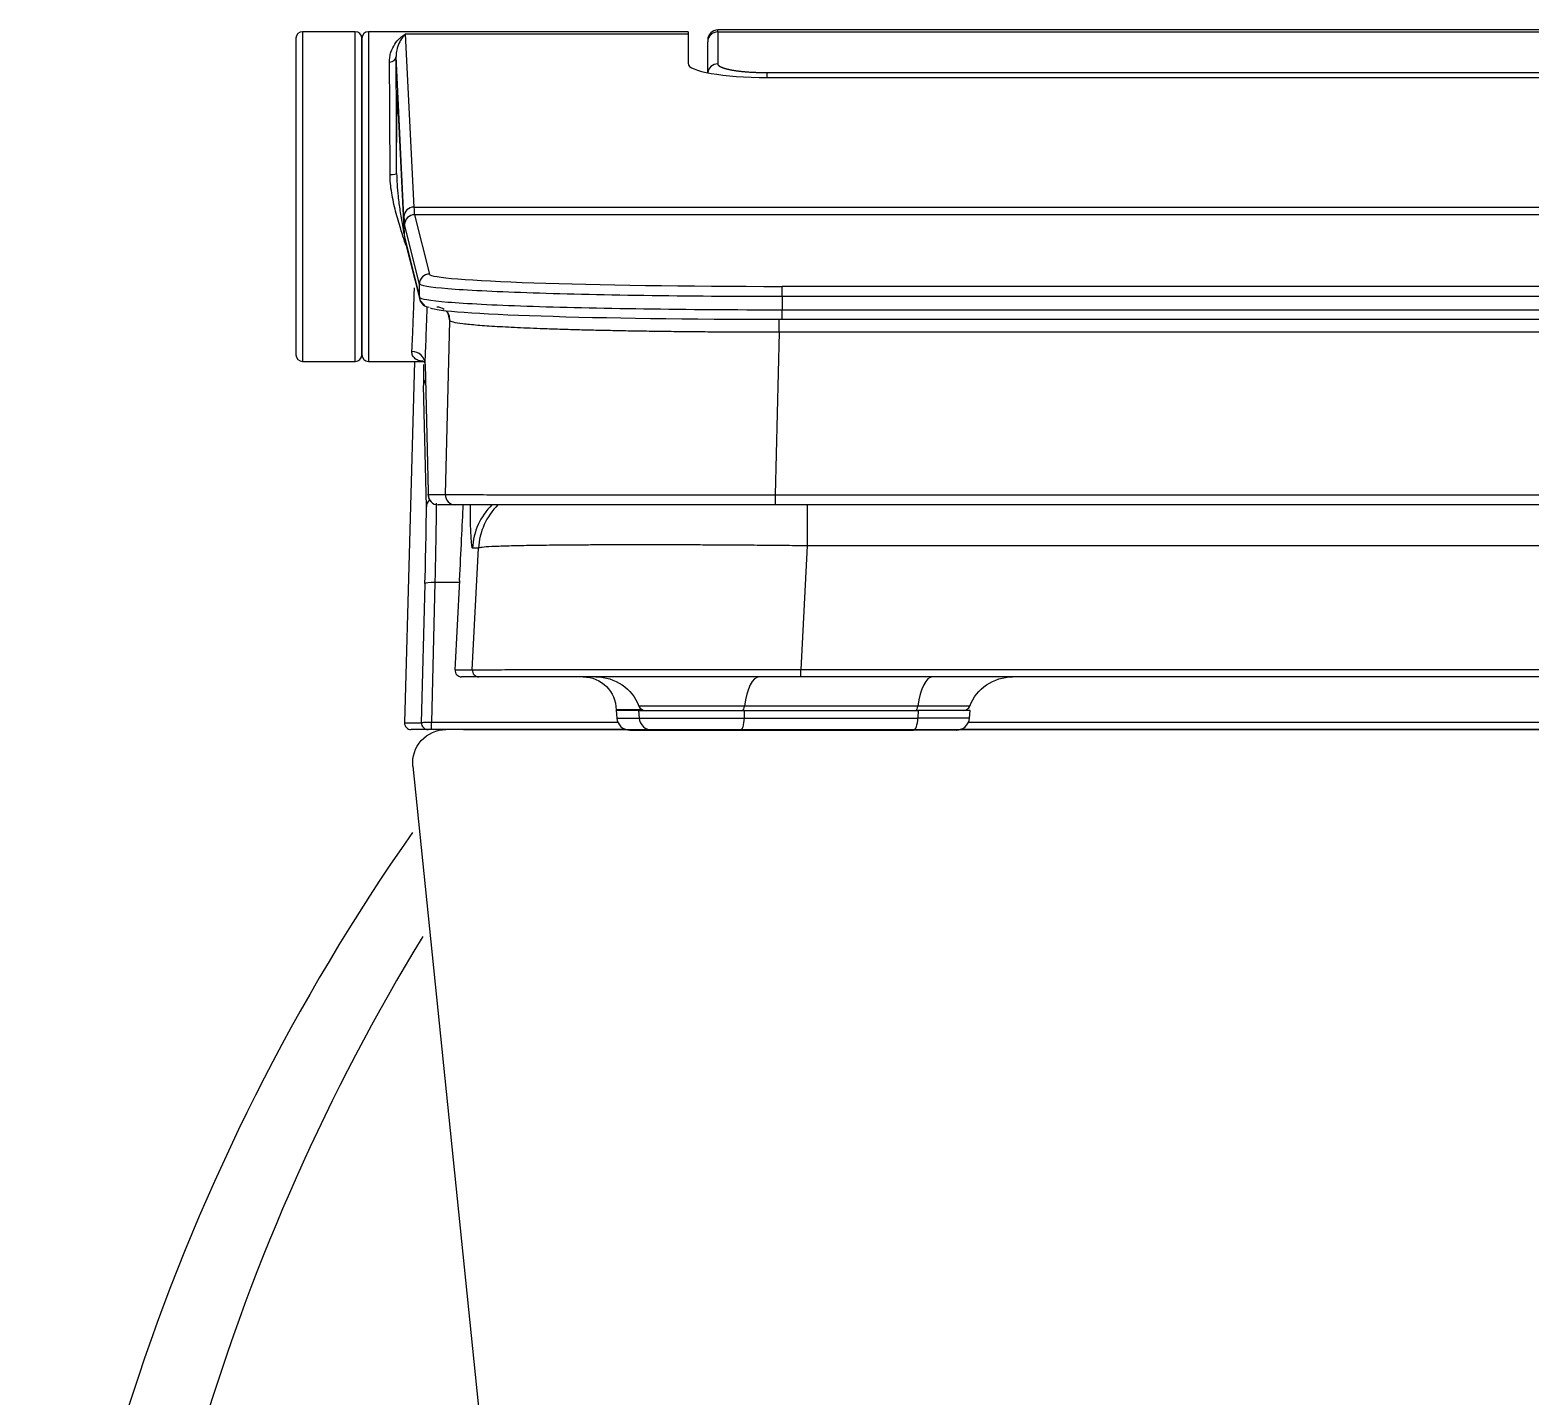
# Model space of a CAD drawing. Extents: x 612 to 6849, y -547 to 2005.
# Drawn here: x 1970.7 to 2198.3, y 98.2 to 305.6 of the extents above; entities that cross this region are included whole.
import ezdxf

# ---------------------------------------------------------------- set-up
doc = ezdxf.new("R2010")
doc.units = 0
doc.header["$LTSCALE"] = 20
doc.header["$MEASUREMENT"] = 0
doc.layers.add('1', color=7, linetype='CONTINUOUS')
doc.layers.add('4', color=4, linetype='CONTINUOUS')

msp = doc.modelspace()

# ---------------------------------------------------------------- linework, layer by layer
at = {"layer": '1', "color": 7, "linetype": 'Continuous'}
for p, q in [((2020.07, 305.32), (2012.07, 305.32)), ((2012.07, 305.32), (2012.07, 255.32)), ((2020.07, 255.32), (2020.07, 305.32)), ((2070.54, 305.32), (2022.07, 305.32)), ((2022.07, 305.32), (2022.07, 255.32)), ((2070.54, 304.94), (2027.65, 304.94)), ((2027.65, 304.94), (2028.95, 278.72)), ((2070.54, 305.32), (2070.54, 304.94)), ((2070.54, 304.94), (2070.54, 300.49)), ((2379.1, 305.58), (2075.04, 305.58)), ((2075.04, 305.27), (2075.04, 305.58)), ((2379.1, 305.27), (2075.04, 305.27)), ((2075.04, 305.27), (2075.04, 300.44)), ((2011.07, 304.32), (2011.07, 256.32)), ((2021.07, 304.32), (2021.07, 256.32)), ((2021.07, 256.32), (2021.07, 304.32)), ((2073.54, 304.08), (2073.54, 303.8)), ((2073.54, 299.09), (2073.54, 303.8)), ((2027.45, 277.25), (2026.25, 301.54)), ((2082.54, 299.12), (2371.6, 299.12)), ((2082.54, 298.37), (2082.54, 299.12)), ((2082.54, 298.37), (2371.6, 298.37)), ((2026.41, 296.2), (2027.44, 275.46)), ((2026.41, 296.12), (2027.44, 275.39)), ((2026.34, 283.79), (2026.37, 293.12)), ((2028.95, 278.72), (2425.19, 278.72)), ((2029.8, 267.05), (2027.55, 276.06)), ((2425.09, 277.56), (2029.05, 277.56)), ((2029.05, 277.56), (2031.3, 268.55)), ((2027.56, 274.02), (2029.8, 265.05)), ((2027.6, 273.66), (2029.84, 264.68)), ((2027.81, 272.82), (2027.81, 272.78)), ((2029.8, 265.05), (2029.8, 267.05)), ((2084.8, 266.7), (2369.34, 266.7)), ((2084.8, 265.14), (2084.8, 266.7)), ((2084.8, 265.14), (2084.8, 263.15)), ((2369.34, 265.14), (2084.8, 265.14)), ((2034.42, 261.49), (2034.21, 262.44)), ((2084.39, 259.74), (2084.39, 261.7)), ((2084.8, 261.7), (2084.8, 263.15)), ((2084.8, 263.15), (2369.34, 263.15)), ((2084.8, 261.7), (2369.34, 261.7)), ((2084.8, 261.7), (2084.8, 261.7)), ((2033.73, 235.1), (2034.42, 261.49)), ((2084.39, 259.74), (2083.75, 235.06)), ((2369.74, 259.74), (2084.39, 259.74)), ((2012.07, 255.32), (2020.07, 255.32)), ((2022.07, 255.32), (2030.48, 255.32)), ((2029.03, 255.32), (2027.54, 200.5)), ((2030.64, 254.87), (2031.1, 235.46)), ((2030.65, 254.88), (2031.1, 235.53)), ((2030.85, 233.26), (2030.42, 251.68)), ((2031.13, 235.1), (2033.73, 235.1)), ((2083.75, 235.06), (2083.75, 233.56)), ((2083.75, 235.06), (2370.39, 235.06)), ((2035.23, 233.56), (2032.63, 233.56)), ((2083.75, 233.56), (2035.23, 233.56)), ((2370.39, 233.56), (2083.75, 233.56)), ((2088.63, 233.56), (2088.63, 227.34)), ((2037.81, 208.52), (2038.77, 226.99)), ((2038.77, 226.99), (2037.84, 226.99)), ((2088.63, 227.34), (2087.66, 208.56)), ((2365.51, 227.34), (2088.63, 227.34)), ((2030.11, 200.5), (2030.64, 221.52)), ((2030.64, 221.52), (2030.64, 221.61)), ((2032.14, 221.76), (2031.61, 200.59)), ((2035.87, 221.76), (2032.14, 221.76)), ((2035.88, 222.1), (2035.19, 208.52)), ((2035.19, 208.52), (2037.81, 208.52)), ((2038.81, 207.47), (2036.19, 207.47)), ((2087.66, 207.47), (2038.81, 207.47)), ((2087.66, 207.47), (2087.66, 208.56)), ((2087.66, 208.56), (2366.48, 208.56)), ((2366.48, 207.47), (2087.66, 207.47)), ((2079.11, 203.02), (2063.1, 203.02)), ((2105.42, 203.02), (2079.11, 203.02)), ((2113.27, 203.02), (2105.42, 203.02)), ((2027.54, 200.5), (2030.11, 200.5)), ((2031.61, 199.47), (2031.61, 200.59)), ((2031.61, 200.59), (2059.88, 200.59)), ((2059.62, 202.47), (2059.62, 202.38)), ((2063.62, 202.47), (2059.62, 202.47)), ((2059.62, 202.38), (2059.72, 201.21)), ((2063.03, 202.38), (2059.62, 202.38)), ((2059.72, 201.21), (2063.13, 201.21)), ((2063.03, 202.38), (2063.13, 201.21)), ((2063.03, 202.38), (2079.13, 202.38)), ((2063.13, 201.21), (2079.1, 201.21)), ((2079.1, 201.21), (2079.13, 202.38)), ((2079.1, 201.21), (2105.41, 201.21)), ((2079.13, 202.38), (2105.44, 202.38)), ((2105.44, 202.38), (2105.41, 201.21)), ((2113.24, 201.21), (2105.41, 201.21)), ((2113.34, 202.38), (2105.44, 202.38)), ((2113.08, 200.59), (2341.05, 200.59)), ((2113.24, 201.21), (2113.34, 202.38)), ((2031.11, 199.47), (2028.54, 199.47)), ((2031.61, 199.47), (2031.11, 199.47)), ((2061.13, 199.47), (2031.61, 199.47)), ((2036.46, 199.47), (2033.82, 199.47)), ((2036.46, 199.47), (2227.07, 199.47)), ((2061.72, 199.38), (2065.12, 199.38)), ((2065.12, 199.38), (2078.42, 199.38)), ((2078.42, 199.38), (2104.73, 199.38)), ((2111.25, 199.38), (2104.73, 199.38)), ((2342.3, 199.47), (2111.83, 199.47)), ((2042.16, 64.27), (2028.82, 193.92))]:
    msp.add_line(p, q, dxfattribs=at)
for centre, radius, start, end in [((2012.07, 304.32), 1, 90, 180), ((2020.07, 304.32), 1, 0, 90), ((2022.07, 304.32), 1, 90, 180), ((2075.04, 304.08), 1.5, 90, 180), ((2012.07, 256.32), 1, 180, 270), ((2020.07, 256.32), 1, 270, 0), ((2022.07, 256.32), 1, 180, 270), ((2064.03, 203.38), 1, 201.3525, 270), ((2112.34, 203.38), 1, 270, 338.6475), ((2061.72, 201.38), 2, 185, 270), ((2065.12, 201.38), 2, 185, 270), ((2111.25, 201.38), 2, 270, 355)]:
    msp.add_arc(centre, radius, start, end, dxfattribs=at)
at = {"layer": '1', "color": 7, "linetype": 'Continuous', "extrusion": (-6.12323e-17, 0, -1)}
for centre, radius, start, end in [((-2054.62, 202.47), 5, 90, 180), ((-2056.58, 200.47), 7, 90, 158.6475), ((-2119.79, 200.47), 7, 21.3525, 90)]:
    msp.add_arc(centre, radius, start, end, dxfattribs=at)
at = {"layer": '1', "color": 7, "linetype": 'Continuous'}
for centre, major_axis, ratio, start_param, end_param in [((2075.04, 303.8), (-1.5, 0), 0.984808, 4.712389, 6.283185), ((2025.25, 301.54), (1, 0.012), 0.815994, 4.702336, 6.268088), ((2026.11, 280.32), (0, 26), 0.008727, 4.846222, 5.666872), ((2082.54, 300.49), (12, 0), 0.176327, 3.141593, 4.712389), ((2075.04, 298.96), (-1.5, 0), 0.984808, 4.712389, 6.200105), ((2026.4, 291.77), (0, 4.5), 0.008727, 6.108652, 7.547567), ((2027.91, 296.2), (-1.5, -0.07), 0.984771, 6.23297, 6.283185), ((2027.87, 293.12), (1.5, 0), 0.301641, 3.150746, 3.672368), ((2025.34, 283.79), (-1, -0.001), 0.133434, 1.57064, 3.132787), ((2028.95, 277.25), (-1.5, -0.07), 0.984771, 4.663689, 6.23297), ((2028.94, 275.46), (-1.5, -0.07), 0.984771, 6.23297, 6.283185), ((2027.59, 372.46), (0, 98.5), 0.008727, 2.96706, 3.106686), ((2027.57, 357.51), (0, 81.5), 0.008727, 2.96706, 3.106686), ((2029.05, 276.06), (-1.46, -0.36), 0.999353, 4.467652, 6.038144), ((2029.06, 274.02), (-1.46, -0.36), 0.999353, 6.038144, 6.283187), ((2031.3, 267.05), (-1.46, -0.36), 0.999353, 4.467652, 6.038144), ((2084.8, 268.56), (53.5, 0), 0.034899, 3.150314, 4.712389), ((2031.3, 265.05), (-1.46, -0.36), 0.999353, 6.038144, 6.283187), ((2031.3, 265.05), (-1.46, -0.36), 0.999353, 0.000001, 1.32606), ((2031.23, 280.27), (0.71, 27), 0.008721, 3.489271, 4.046407), ((2084.8, 263.57), (53.5, 0), 0.034899, 3.208819, 4.712389), ((2032.42, 261.54), (1.95, 0.44), 0.99936, 0.735293, 1.350839), ((2032.42, 261.54), (1.95, 0.44), 0.99936, 0.207222, 0.597653), ((2032.42, 261.54), (1.95, 0.44), 0.99936, 0.000002, 0.116927), ((2032.42, 261.54), (1.95, 0.44), 0.99936, 6.036759, 6.283187), ((2028.65, 254.94), (-2, 0.1), 0.940106, 3.167187, 4.759627), ((2031.14, 277.78), (0.69, 26.5), 0.008721, 2.617131, 2.967288), ((2031.92, 251.64), (1.5, 0.03), 0.9848, 2.496474, 3.091348), ((2032.6, 235.5), (-1.5, -0.03), 0.9848, 6.232941, 6.283205), ((2031.88, 263.6), (0.75, 28.5), 0.008721, 2.967288, 3.141821), ((2032.63, 235.06), (0, 1.5), 0.999962, 1.544616, 3.141593), ((2035.23, 235.06), (0, 1.5), 0.999962, 1.544616, 3.141593), ((2030.48, 219.97), (0.35, 13.5), 0.008721, 4.83479, 6.108881), ((2032.35, 233.22), (1.5, 0.03), 0.9848, 2.292443, 3.091348), ((2035.6, 219.79), (1, 19), 0.008703, 4.835018, 5.523783), ((2064.57, 736.99), (26.73, 510), 0.008703, 2.981391, 3.142049), ((2047.83, 226.47), (0, -10), 0.999962, 3.924133, 4.660029), ((2048.75, 226.47), (0, -10), 0.999962, 3.924133, 4.660029), ((2032.14, 221.57), (-1.5, 0.04), 0.121831, 4.715449, 6.274396), ((2036.19, 208.47), (0, 1), 0.999962, 1.518436, 3.141593), ((2038.81, 208.47), (0, -1), 0.999962, 4.660029, 6.283185), ((2081.34, 200.47), (0, 7), 0.34202, 0, 1.198125), ((2107.65, 200.47), (0, -7), 0.34202, 3.141593, 4.339717), ((2078.79, 203.38), (0, -1), 0.34202, 0, 1.198125), ((2105.1, 203.38), (0, -1), 0.34202, 0, 1.198125), ((2028.54, 200.47), (0, 1), 0.999962, 1.544616, 3.141593), ((2031.11, 200.47), (0, 1), 0.999962, 1.544616, 3.141593), ((2078.42, 201.38), (0, 2), 0.34202, 3.141593, 4.625123), ((2104.73, 201.38), (0, 2), 0.34202, 3.141593, 4.625123)]:
    msp.add_ellipse(centre, major_axis=major_axis, ratio=ratio, start_param=start_param, end_param=end_param, dxfattribs=at)
at = {"layer": '1', "color": 7, "linetype": 'Continuous', "extrusion": (0, 0, -1)}
msp.add_ellipse((2033.82, 194.44), major_axis=(0, -5.03), ratio=0.999962, start_param=1.466077, end_param=3.141593, dxfattribs=at)
at = {"layer": '1', "color": 7, "linetype": 'Continuous'}
for points, knots in [([(2025.25, 300.72), (2025.26, 300.98), (2025.28, 301.51), (2025.52, 302.46), (2026.03, 303.47), (2026.65, 304.2), (2027.2, 304.67), (2027.48, 304.84), (2027.65, 304.94)], [0, 0, 0, 0, 0.120558, 0.250231, 0.499924, 0.750188, 0.851852, 1, 1, 1, 1]), ([(2027.65, 304.94), (2027.45, 304.73), (2027.12, 304.37), (2026.67, 303.55), (2026.32, 302.67), (2026.27, 301.88), (2026.25, 301.54)], [0, 0, 0, 0, 0.295046, 0.500111, 0.780519, 1, 1, 1, 1]), ([(2025.34, 283.66), (2025.34, 284.44), (2025.34, 286.02), (2025.33, 288.36), (2025.32, 290.67), (2025.31, 292.93), (2025.3, 295.11), (2025.28, 297.16), (2025.27, 299.07), (2025.25, 300.17), (2025.25, 300.72)], [0, 0, 0, 0, 0.115851, 0.234317, 0.355396, 0.479089, 0.605397, 0.734317, 0.865852, 1, 1, 1, 1]), ([(2027.81, 272.78), (2027.64, 273.29), (2027.35, 274.15), (2026.79, 275.91), (2026.16, 278.07), (2025.64, 280.4), (2025.38, 282.27), (2025.35, 283.21), (2025.34, 283.66)], [0, 0, 0, 0, 0.148142, 0.249802, 0.500078, 0.749777, 0.879434, 1, 1, 1, 1]), ([(2026.34, 283.79), (2026.35, 283.26), (2026.38, 282.11), (2026.56, 280.24), (2026.84, 278.15), (2027.16, 276.26), (2027.37, 275.09), (2027.45, 274.66)], [0, 0, 0, 0, 0.169457, 0.371644, 0.606678, 0.855448, 1, 1, 1, 1]), ([(2028.65, 256.82), (2028.66, 257.1), (2028.69, 257.72), (2028.76, 259), (2028.83, 260.69), (2028.91, 262.89), (2028.99, 264.92), (2029.03, 266.19), (2029.04, 266.49)], [0, 0, 0, 0, 0.148051, 0.315273, 0.50166, 0.707207, 0.931905, 1, 1, 1, 1]), ([(2084.8, 265.14), (2077.64, 265.14), (2070.48, 265.19), (2057.24, 265.39), (2051.16, 265.53), (2040.99, 265.88), (2036.91, 266.09), (2031.34, 266.55), (2029.86, 266.8), (2029.8, 267.05)], [0, 0, 0, 0, 0.25, 0.25, 0.5, 0.5, 0.75, 0.75, 1, 1, 1, 1]), ([(2029.8, 265.05), (2029.86, 264.8), (2031.34, 264.55), (2036.9, 264.09), (2040.99, 263.88), (2051.16, 263.53), (2057.24, 263.39), (2070.48, 263.2), (2077.64, 263.15), (2084.8, 263.15)], [0, 0, 0, 0, 0.25, 0.25, 0.5, 0.5, 0.75, 0.75, 1, 1, 1, 1]), ([(2084.39, 259.74), (2083.17, 259.74), (2080.74, 259.74), (2077.12, 259.75), (2073.56, 259.77), (2070.08, 259.8), (2066.69, 259.84), (2063.42, 259.89), (2060.27, 259.94), (2057.25, 260.01), (2054.39, 260.07), (2051.7, 260.15), (2048.52, 260.25), (2045.01, 260.39), (2041.44, 260.58), (2038.48, 260.78), (2036.24, 261.01), (2034.75, 261.24), (2034.53, 261.41), (2034.42, 261.49)], [0, 0, 0, 0, 0.046876, 0.093468, 0.139776, 0.185801, 0.231544, 0.277003, 0.322181, 0.367077, 0.411692, 0.456027, 0.500081, 0.578057, 0.658169, 0.740417, 0.824804, 0.911331, 1, 1, 1, 1]), ([(2030.3, 255.33), (2030.13, 255.34), (2029.69, 255.4), (2029.14, 255.67), (2028.71, 256.16), (2028.67, 256.61), (2028.65, 256.82)], [0, 0, 0, 0, 0.191836, 0.499569, 0.76803, 1, 1, 1, 1]), ([(2031.12, 235.23), (2031.03, 235.03), (2031.14, 234.69), (2031.47, 234.1), (2031.63, 233.95)], [0, 0, 0, 0, 0.696683, 1, 1, 1, 1]), ([(2033.73, 235.1), (2033.77, 235.1), (2033.84, 235.1), (2034.31, 235.1), (2035.05, 235.1), (2036.08, 235.1), (2037.41, 235.1), (2039.04, 235.1), (2040.97, 235.1), (2043.2, 235.09), (2045.71, 235.09), (2048.48, 235.09), (2051.61, 235.09), (2055.24, 235.09), (2059.54, 235.09), (2064.57, 235.08), (2070.34, 235.08), (2076.81, 235.07), (2081.38, 235.06), (2083.75, 235.06)], [0, 0, 0, 0, 0.047505, 0.095564, 0.144179, 0.193348, 0.243073, 0.293352, 0.344188, 0.395579, 0.447525, 0.500028, 0.551904, 0.610299, 0.675211, 0.746639, 0.824581, 0.909036, 1, 1, 1, 1]), ([(2032.35, 233.81), (2032.35, 233.73), (2032.35, 233.37), (2032.34, 232.62), (2032.32, 231.39), (2032.3, 229.9), (2032.27, 228.16), (2032.23, 226.2), (2032.19, 224.05), (2032.16, 222.53), (2032.14, 221.76)], [0, 0, 0, 0, 0.040797, 0.167469, 0.297593, 0.431169, 0.568196, 0.708677, 0.852612, 1, 1, 1, 1]), ([(2088.63, 227.34), (2087.42, 227.35), (2085.03, 227.38), (2081.46, 227.41), (2077.93, 227.44), (2074.48, 227.46), (2071.11, 227.47), (2067.84, 227.48), (2064.69, 227.49), (2061.66, 227.48), (2058.78, 227.48), (2056.06, 227.47), (2052.89, 227.45), (2049.41, 227.42), (2045.88, 227.37), (2042.91, 227.3), (2040.65, 227.22), (2039.12, 227.11), (2038.88, 227.03), (2038.77, 226.99)], [0, 0, 0, 0, 0.046239, 0.092315, 0.138229, 0.183982, 0.229577, 0.275013, 0.320293, 0.365418, 0.410389, 0.455208, 0.499877, 0.576427, 0.655692, 0.737676, 0.822386, 0.909825, 1, 1, 1, 1]), ([(2037.81, 208.52), (2037.85, 208.53), (2037.91, 208.53), (2038.3, 208.54), (2038.88, 208.54), (2039.65, 208.54), (2040.59, 208.55), (2042.52, 208.56), (2046.12, 208.56), (2051.65, 208.57), (2057.29, 208.57), (2062.65, 208.58), (2068.46, 208.58), (2074.63, 208.57), (2081.07, 208.57), (2085.46, 208.56), (2087.66, 208.56)], [0, 0, 0, 0, 0.044278, 0.087548, 0.129811, 0.171066, 0.211316, 0.250561, 0.377407, 0.50033, 0.582299, 0.664774, 0.747768, 0.831296, 0.915369, 1, 1, 1, 1]), ([(2030.11, 200.5), (2030.13, 200.51), (2030.17, 200.54), (2030.44, 200.57), (2030.79, 200.59), (2031.2, 200.6), (2031.47, 200.59), (2031.61, 200.59)], [0, 0, 0, 0, 0.228089, 0.442141, 0.642147, 0.8281, 1, 1, 1, 1])]:
    msp.add_open_spline(points, degree=3, knots=knots, dxfattribs=at)
for points, degree in [([(2075.04, 300.44), (2075.04, 300.31), (2075.33, 300.06), (2075.89, 299.82), (2076.71, 299.6), (2077.76, 299.41), (2078.99, 299.27), (2080.35, 299.17), (2081.8, 299.12), (2082.54, 299.12)], 2), ([(2028.95, 278.72), (2028.98, 278.08), (2029.01, 277.69), (2029.05, 277.56)], 3), ([(2029.86, 264.61), (2030.6, 263.8)], 1), ([(2034.05, 262.78), (2034.35, 262.08)], 1)]:
    msp.add_open_spline(points, degree=degree, dxfattribs=at)
at = {"layer": '4'}
for centre, start in [((2292.42, -0.78), 145.0024), ((2305.12, 0.46), 148.6203)]:
    msp.add_arc(centre, 321.9, start, 177.9934, dxfattribs=at)

doc.saveas('drawing.dxf')
